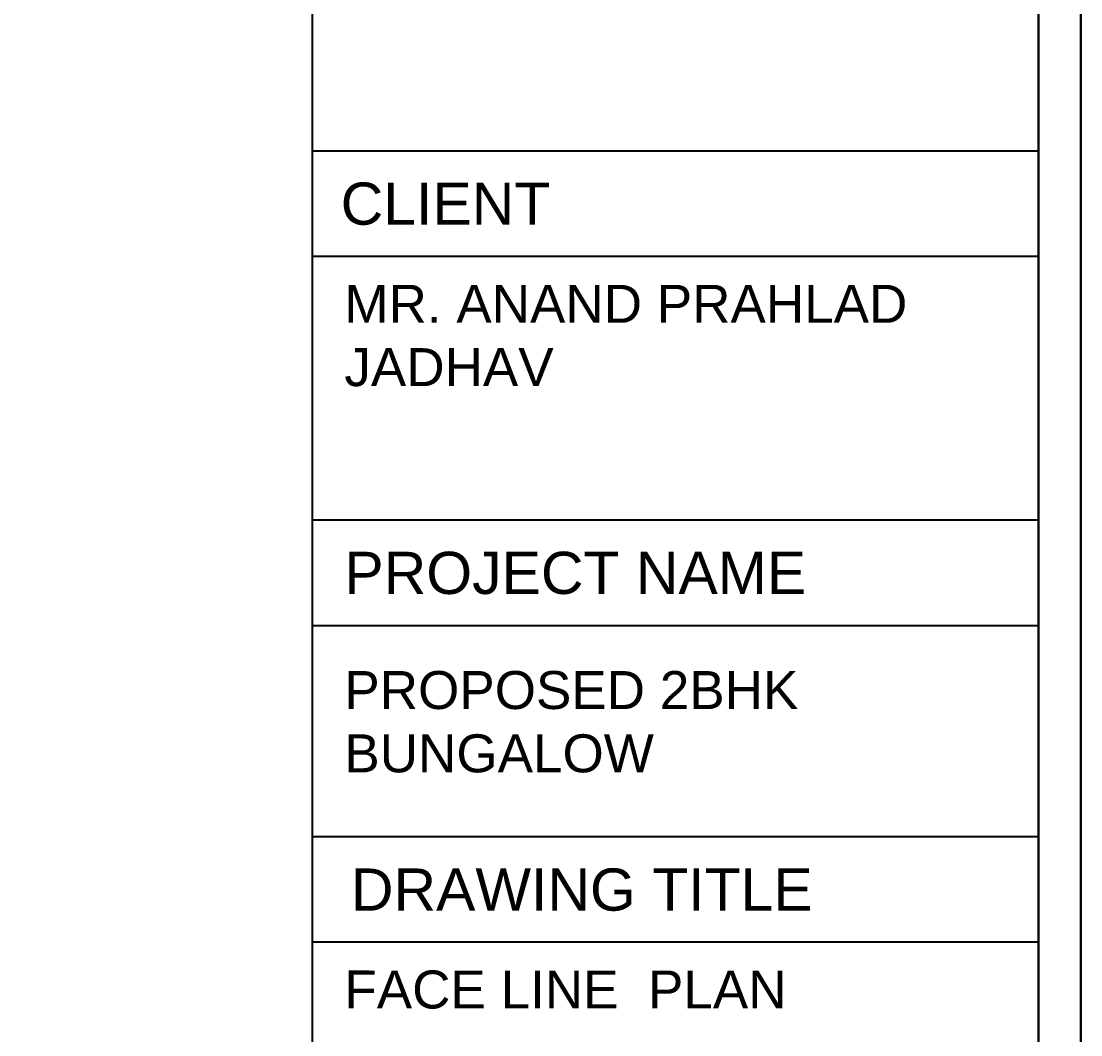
# Model space of a CAD drawing. Header units: inches. Extents: x -9010 to 68966, y 35237 to 36644.
# Drawn here: x -7033.3 to -6830.5, y 35433.5 to 35627.6 of the extents above; entities that cross this region are included whole.
import ezdxf

# ---------------------------------------------------------------- set-up
doc = ezdxf.new("R2010")
doc.units = ezdxf.units.IN
for name, color, linetype, lineweight in [('0Y-ELEVATION', 166, 'Continuous', 15), ('0Y-TEXT', 96, 'Continuous', 5), ('0Y-WALLS', 23, 'Continuous', 25), ('Wall2', 7, 'Continuous', 30)]:
    doc.layers.add(name, color=color, linetype=linetype, lineweight=lineweight)
doc.layers.add('0Y-FURNITURE', color=7, linetype='Continuous', lineweight=9, true_color=0x454545)
doc.styles.add('ARIAL', font='arial.ttf')

# ---------------------------------------------------------------- blocks, each defined once
blk = doc.blocks.new('a')
for p, q in [((-10948.79, 35842.429), (-10948.79, 35778.027)), ((-10948.79, 35814.738), (-10934.348, 35814.738)), ((-10948.79, 35812.64), (-10934.348, 35812.64)), ((-10948.79, 35807.396), (-10934.348, 35807.396)), ((-10948.79, 35805.298), (-10934.348, 35805.298)), ((-10948.79, 35801.103), (-10934.348, 35801.103)), ((-10948.79, 35799.005), (-10934.348, 35799.005))]:
    blk.add_line(p, q)
at = {"layer": '0Y-ELEVATION'}
blk.add_lwpolyline([(-10933.509, 35843.268), (-10933.509, 35777.188), (-11026.965, 35777.188), (-11026.965, 35843.268)], close=True, dxfattribs=at)
at = {"layer": '0Y-FURNITURE'}
blk.add_lwpolyline([(-11026.965, 35843.268), (-10933.509, 35843.268), (-10933.509, 35776.999), (-11026.965, 35776.999)], close=True, dxfattribs=at)
at = {"layer": '0Y-WALLS'}
blk.add_line((-10948.79, 35832.972), (-10948.79, 35782.223), dxfattribs=at)
at = {"layer": '0Y-WALLS', "lineweight": 30}
blk.add_lwpolyline([(-10934.348, 35842.429), (-10934.348, 35778.027), (-11026.126, 35778.027), (-11026.126, 35842.429)], close=True, dxfattribs=at)
at = {"layer": 'Wall2'}
blk.add_line((-10933.509, 35843.268), (-10933.509, 35777.188), dxfattribs=at)
blk.add_lwpolyline([(-11026.965, 35843.268), (-10933.509, 35843.268), (-10933.509, 35777.188), (-11026.965, 35777.188), (-11026.965, 35843.268)], dxfattribs=at)
at = {"layer": '0Y-TEXT', "char_height": 0.8391, "attachment_point": 1, "style": 'ARIAL'}
for s, width, insert in [('\\pxql;CLIENT', 2.049, (-10948.226, 35814.105)), ('\\pxqc;PROJECT NAME', 10.05556, (-10948.589, 35806.762)), ('\\pxql;DRAWING TITLE', 10.00456, (-10948.022, 35800.464))]:
    blk.add_mtext_dynamic_manual_height_columns(s, width=width, gutter_width=0.804, heights=[0], dxfattribs=dict(at, insert=insert))
at = {"layer": '0Y-TEXT', "char_height": 0.75519, "attachment_point": 1, "style": 'ARIAL'}
for s, insert, width in [('\\pxql;MR. ANAND PRAHLAD JADHAV', (-10948.153, 35812.07), 13.80498), ('\\pxql;PROPOSED 2BHK BUNGALOW ', (-10948.153, 35804.39), 13.80498), ('FACE LINE  PLAN', (-10948.153, 35798.435), 14.38767)]:
    blk.add_mtext(s, dxfattribs=dict(at, insert=insert, width=width))

msp = doc.modelspace()

# ---------------------------------------------------------------- block references
at = {"xscale": 9.627293695658484, "yscale": 9.627293695658484, "zscale": 9.627293695658484, "rotation": 359.9995044211946}
msp.add_blockref('a', (98426.65, -309197.13), dxfattribs=at)

doc.saveas('drawing.dxf')
